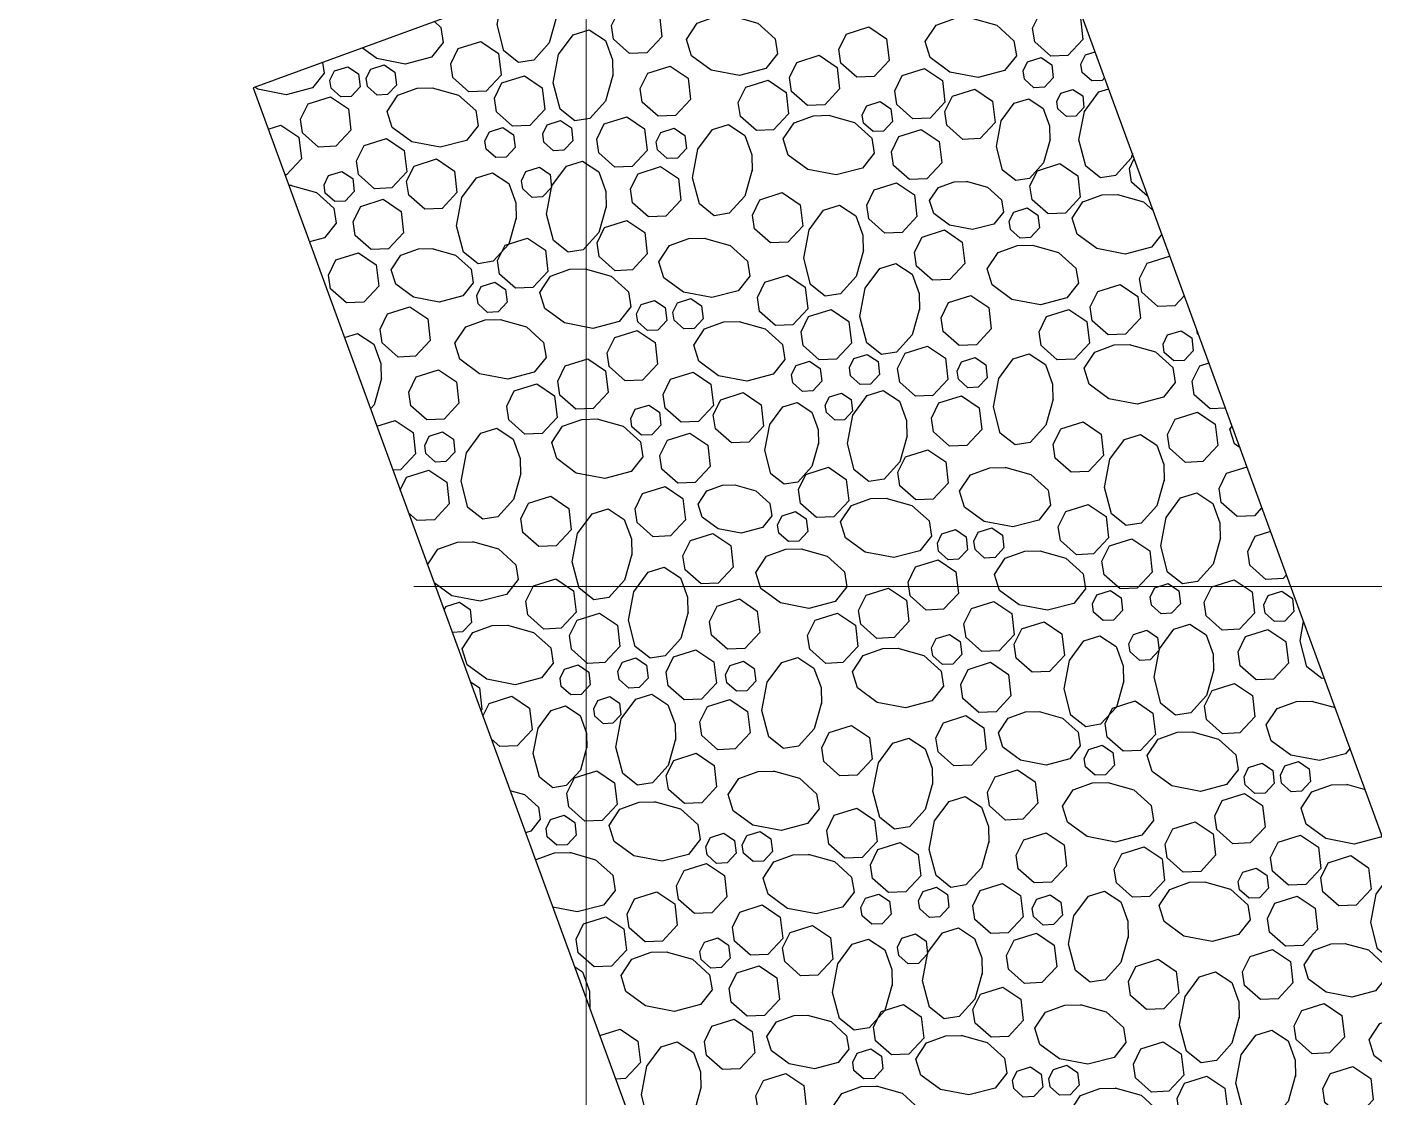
# Model space of a CAD drawing. Header units: inches. Extents: x 3312 to 5850, y 7905 to 11961.
# Drawn here: x 4573.73 to 4591.34, y 9609.58 to 9623.57 of the extents above; entities that cross this region are included whole.
import ezdxf

# ---------------------------------------------------------------- set-up
doc = ezdxf.new("R2010")
doc.units = ezdxf.units.IN
doc.header["$LTSCALE"] = 80
doc.header["$MEASUREMENT"] = 0
doc.linetypes.add('HIDDEN', pattern=[0.375, 0.25, -0.125])
doc.layers.add('grid', color=254, linetype='HIDDEN')
doc.layers.add('STORM', color=250, linetype='Continuous')

msp = doc.modelspace()

# ---------------------------------------------------------------- linework, layer by layer
at = {"color": 5, "const_width": 20}
msp.add_lwpolyline([(5043.658, 9923.905), (4695.186, 9742.393), (4571.478, 9634.739), (4461.737, 9580.912), (4246.245, 9602.841), (3964.909, 9632.745), (3933.298, 9656.527)], dxfattribs=at)
at = {"layer": 'grid', "color": 252, "linetype": 'HIDDEN', "lineweight": 0}
for p, q in [((4581.042, 8223.997), (4581.042, 11894.203)), ((3378.789, 9616.249), (5783.295, 9616.249))]:
    msp.add_line(p, q, dxfattribs=at)
at = {"layer": 'STORM', "color": 1, "flags": 128}
msp.add_lwpolyline([(4586.549, 9626.374), (4576.688, 9622.769), (4583.898, 9603.046), (4593.76, 9606.651)], close=True, dxfattribs=at)
for points in [[(4580.655, 9623.7), (4580.559, 9623.358), (4580.355, 9623.133), (4580.158, 9623.101), (4579.965, 9623.254), (4579.876, 9623.598), (4579.945, 9623.959)], [(4581.471, 9623.784), (4581.764, 9623.877), (4581.997, 9623.719), (4582.03, 9623.439), (4581.835, 9623.229), (4581.609, 9623.22), (4581.4, 9623.405), (4581.373, 9623.585), (4581.471, 9623.784)], [(4582.943, 9623.712), (4583.285, 9623.616), (4583.51, 9623.411), (4583.542, 9623.215), (4583.389, 9623.022), (4583.045, 9622.932), (4582.674, 9623.003), (4582.417, 9623.191), (4582.352, 9623.402), (4582.492, 9623.614), (4582.746, 9623.706), (4582.959, 9623.711)], [(4586.974, 9623.749), (4587.267, 9623.841), (4587.501, 9623.683), (4587.533, 9623.403), (4587.338, 9623.194), (4587.112, 9623.184), (4586.903, 9623.37), (4586.876, 9623.549), (4586.974, 9623.749)], [(4579.058, 9623.636), (4579.14, 9623.561), (4579.171, 9623.365), (4579.018, 9623.172), (4578.675, 9623.082), (4578.304, 9623.153), (4578.116, 9623.291)], [(4581.39, 9622.938), (4581.294, 9622.596), (4581.09, 9622.371), (4580.893, 9622.34), (4580.701, 9622.492), (4580.611, 9622.836), (4580.681, 9623.207), (4580.87, 9623.464), (4581.08, 9623.529), (4581.292, 9623.389), (4581.384, 9623.136), (4581.389, 9622.922)], [(4584.44, 9623.474), (4584.733, 9623.566), (4584.967, 9623.409), (4585, 9623.129), (4584.804, 9622.919), (4584.578, 9622.91), (4584.369, 9623.095), (4584.342, 9623.275), (4584.441, 9623.474)], [(4586.064, 9623.686), (4586.406, 9623.59), (4586.631, 9623.385), (4586.663, 9623.189), (4586.51, 9622.996), (4586.166, 9622.906), (4585.795, 9622.977), (4585.538, 9623.166), (4585.473, 9623.376), (4585.613, 9623.588), (4585.866, 9623.68), (4586.079, 9623.685)], [(4579.369, 9623.283), (4579.662, 9623.377), (4579.896, 9623.218), (4579.928, 9622.938), (4579.733, 9622.729), (4579.507, 9622.719), (4579.298, 9622.904), (4579.271, 9623.084), (4579.369, 9623.283)], [(4583.794, 9623.103), (4584.087, 9623.196), (4584.32, 9623.038), (4584.353, 9622.758), (4584.158, 9622.549), (4583.932, 9622.539), (4583.723, 9622.724), (4583.696, 9622.904), (4583.794, 9623.103)], [(4586.81, 9623.11), (4586.986, 9623.166), (4587.126, 9623.071), (4587.146, 9622.903), (4587.029, 9622.777), (4586.893, 9622.772), (4586.768, 9622.882), (4586.751, 9622.991), (4586.81, 9623.11)], [(4587.818, 9622.904), (4587.784, 9622.867), (4587.649, 9622.861), (4587.524, 9622.972), (4587.507, 9623.08), (4587.566, 9623.2)], [(4587.566, 9623.2), (4587.695, 9623.241)], [(4577.594, 9623.1), (4577.616, 9622.963), (4577.463, 9622.771), (4577.12, 9622.681), (4576.748, 9622.751), (4576.712, 9622.778)], [(4577.75, 9622.992), (4577.926, 9623.047), (4578.066, 9622.952), (4578.085, 9622.785), (4577.969, 9622.659), (4577.833, 9622.653), (4577.707, 9622.764), (4577.691, 9622.872), (4577.75, 9622.992)], [(4578.225, 9623.015), (4578.401, 9623.071), (4578.541, 9622.976), (4578.561, 9622.807), (4578.444, 9622.682), (4578.308, 9622.676), (4578.183, 9622.787), (4578.166, 9622.895), (4578.226, 9623.014)], [(4581.845, 9622.962), (4582.138, 9623.055), (4582.372, 9622.896), (4582.404, 9622.616), (4582.209, 9622.407), (4581.983, 9622.398), (4581.774, 9622.582), (4581.747, 9622.762), (4581.846, 9622.962)], [(4585.171, 9622.931), (4585.463, 9623.023), (4585.698, 9622.865), (4585.73, 9622.585), (4585.535, 9622.376), (4585.309, 9622.366), (4585.1, 9622.551), (4585.073, 9622.731), (4585.171, 9622.93)], [(4579.94, 9622.835), (4580.233, 9622.928), (4580.467, 9622.77), (4580.499, 9622.489), (4580.304, 9622.28), (4580.078, 9622.271), (4579.869, 9622.455), (4579.842, 9622.636), (4579.94, 9622.835)], [(4583.127, 9622.777), (4583.42, 9622.869), (4583.654, 9622.711), (4583.686, 9622.431), (4583.491, 9622.222), (4583.265, 9622.212), (4583.056, 9622.397), (4583.029, 9622.577), (4583.127, 9622.777)], [(4577.406, 9622.56), (4577.699, 9622.653), (4577.933, 9622.495), (4577.965, 9622.215), (4577.77, 9622.006), (4577.544, 9621.996), (4577.335, 9622.181), (4577.308, 9622.361), (4577.406, 9622.56)], [(4579.03, 9622.772), (4579.371, 9622.676), (4579.597, 9622.472), (4579.628, 9622.275), (4579.476, 9622.082), (4579.132, 9621.993), (4578.761, 9622.063), (4578.504, 9622.252), (4578.438, 9622.462), (4578.579, 9622.674), (4578.832, 9622.766), (4579.046, 9622.771)], [(4585.827, 9622.661), (4586.119, 9622.755), (4586.353, 9622.597), (4586.386, 9622.316), (4586.191, 9622.107), (4585.965, 9622.097), (4585.755, 9622.282), (4585.729, 9622.462), (4585.827, 9622.662)], [(4587.246, 9622.7), (4587.403, 9622.75), (4587.53, 9622.664), (4587.547, 9622.513), (4587.442, 9622.4), (4587.32, 9622.395), (4587.207, 9622.495), (4587.192, 9622.592), (4587.245, 9622.699)], [(4588.182, 9621.91), (4588.165, 9621.85), (4587.96, 9621.624), (4587.764, 9621.593), (4587.571, 9621.746), (4587.481, 9622.089), (4587.552, 9622.46), (4587.74, 9622.717), (4587.871, 9622.758)], [(4584.708, 9622.536), (4584.883, 9622.592), (4585.024, 9622.497), (4585.044, 9622.329), (4584.926, 9622.204), (4584.791, 9622.198), (4584.665, 9622.309), (4584.649, 9622.417), (4584.708, 9622.536)], [(4587.104, 9622.095), (4587.017, 9621.788), (4586.833, 9621.585), (4586.656, 9621.557), (4586.483, 9621.694), (4586.402, 9622.004), (4586.465, 9622.338), (4586.635, 9622.569), (4586.824, 9622.628), (4587.015, 9622.501), (4587.098, 9622.273), (4587.102, 9622.082)], [(4576.885, 9622.229), (4577.052, 9622.282), (4577.286, 9622.124), (4577.319, 9621.844), (4577.124, 9621.635), (4577.103, 9621.634)], [(4580.532, 9622.287), (4580.707, 9622.342), (4580.848, 9622.247), (4580.867, 9622.079), (4580.75, 9621.954), (4580.614, 9621.948), (4580.489, 9622.059), (4580.473, 9622.167), (4580.532, 9622.287)], [(4581.278, 9622.299), (4581.571, 9622.391), (4581.804, 9622.233), (4581.837, 9621.953), (4581.642, 9621.744), (4581.415, 9621.734), (4581.206, 9621.919), (4581.179, 9622.099), (4581.278, 9622.299)], [(4583.211, 9621.698), (4583.115, 9621.356), (4582.911, 9621.131), (4582.714, 9621.099), (4582.522, 9621.252), (4582.432, 9621.595), (4582.502, 9621.967), (4582.691, 9622.224), (4582.901, 9622.289), (4583.113, 9622.148), (4583.205, 9621.895), (4583.21, 9621.682)], [(4584.208, 9622.412), (4584.549, 9622.316), (4584.775, 9622.111), (4584.806, 9621.915), (4584.653, 9621.722), (4584.31, 9621.632), (4583.939, 9621.703), (4583.682, 9621.892), (4583.616, 9622.102), (4583.757, 9622.314), (4584.01, 9622.406), (4584.223, 9622.411)], [(4578.137, 9622.017), (4578.429, 9622.109), (4578.663, 9621.951), (4578.696, 9621.671), (4578.501, 9621.462), (4578.274, 9621.452), (4578.065, 9621.637), (4578.038, 9621.817), (4578.137, 9622.016)], [(4579.776, 9622.196), (4579.952, 9622.252), (4580.092, 9622.157), (4580.111, 9621.989), (4579.995, 9621.863), (4579.859, 9621.858), (4579.734, 9621.969), (4579.717, 9622.077), (4579.776, 9622.196)], [(4582.016, 9622.185), (4582.191, 9622.241), (4582.332, 9622.146), (4582.351, 9621.978), (4582.234, 9621.852), (4582.098, 9621.847), (4581.973, 9621.958), (4581.957, 9622.066), (4582.016, 9622.185)], [(4585.128, 9622.134), (4585.421, 9622.227), (4585.655, 9622.069), (4585.687, 9621.789), (4585.492, 9621.579), (4585.267, 9621.57), (4585.057, 9621.754), (4585.03, 9621.935), (4585.129, 9622.134)], [(4578.793, 9621.748), (4579.085, 9621.841), (4579.319, 9621.683), (4579.351, 9621.402), (4579.157, 9621.193), (4578.93, 9621.184), (4578.721, 9621.369), (4578.694, 9621.549), (4578.793, 9621.748)], [(4581.303, 9621.219), (4581.207, 9620.878), (4581.002, 9620.653), (4580.806, 9620.621), (4580.613, 9620.774), (4580.523, 9621.117), (4580.594, 9621.489), (4580.782, 9621.746), (4580.992, 9621.811), (4581.205, 9621.67), (4581.297, 9621.417), (4581.301, 9621.204)], [(4586.94, 9621.686), (4587.232, 9621.779), (4587.466, 9621.621), (4587.499, 9621.34), (4587.304, 9621.131), (4587.077, 9621.122), (4586.868, 9621.307), (4586.841, 9621.487), (4586.94, 9621.686)], [(4588.385, 9621.352), (4588.377, 9621.352), (4588.168, 9621.536), (4588.141, 9621.717), (4588.205, 9621.846)], [(4577.674, 9621.623), (4577.849, 9621.678), (4577.99, 9621.584), (4578.009, 9621.415), (4577.892, 9621.29), (4577.757, 9621.284), (4577.631, 9621.395), (4577.615, 9621.503), (4577.674, 9621.623)], [(4580.126, 9621.069), (4580.03, 9620.727), (4579.825, 9620.502), (4579.629, 9620.471), (4579.436, 9620.623), (4579.346, 9620.967), (4579.417, 9621.338), (4579.606, 9621.595), (4579.816, 9621.66), (4580.028, 9621.52), (4580.12, 9621.267), (4580.125, 9621.054)], [(4580.254, 9621.676), (4580.429, 9621.732), (4580.569, 9621.637), (4580.589, 9621.469), (4580.472, 9621.344), (4580.337, 9621.337), (4580.211, 9621.449), (4580.195, 9621.556), (4580.254, 9621.676)], [(4581.72, 9621.648), (4582.012, 9621.741), (4582.246, 9621.583), (4582.279, 9621.303), (4582.084, 9621.094), (4581.857, 9621.084), (4581.648, 9621.269), (4581.621, 9621.449), (4581.72, 9621.648)], [(4577.153, 9621.496), (4577.189, 9621.497)], [(4577.173, 9621.499), (4577.515, 9621.402), (4577.741, 9621.198), (4577.772, 9621.001), (4577.619, 9620.809), (4577.423, 9620.757)], [(4583.312, 9621.307), (4583.604, 9621.4), (4583.838, 9621.241), (4583.871, 9620.961), (4583.676, 9620.752), (4583.45, 9620.743), (4583.241, 9620.927), (4583.213, 9621.107), (4583.312, 9621.307)], [(4584.805, 9621.436), (4585.097, 9621.528), (4585.331, 9621.37), (4585.364, 9621.09), (4585.169, 9620.881), (4584.943, 9620.871), (4584.734, 9621.056), (4584.707, 9621.236), (4584.805, 9621.436)], [(4586.009, 9621.548), (4586.286, 9621.47), (4586.468, 9621.305), (4586.494, 9621.146), (4586.37, 9620.99), (4586.092, 9620.917), (4585.791, 9620.974), (4585.583, 9621.127), (4585.53, 9621.297), (4585.644, 9621.469), (4585.849, 9621.543), (4586.021, 9621.547)], [(4578.095, 9621.22), (4578.387, 9621.313), (4578.621, 9621.155), (4578.653, 9620.875), (4578.458, 9620.666), (4578.232, 9620.656), (4578.023, 9620.841), (4577.996, 9621.021), (4578.094, 9621.22)], [(4584.664, 9620.644), (4584.568, 9620.302), (4584.363, 9620.077), (4584.166, 9620.045), (4583.973, 9620.198), (4583.884, 9620.542), (4583.954, 9620.913), (4584.143, 9621.17), (4584.353, 9621.236), (4584.565, 9621.095), (4584.657, 9620.842), (4584.662, 9620.629)], [(4588.566, 9620.859), (4588.429, 9620.687), (4588.086, 9620.597), (4587.715, 9620.668), (4587.458, 9620.856), (4587.392, 9621.066), (4587.533, 9621.278), (4587.786, 9621.371), (4587.999, 9621.376)], [(4587.984, 9621.377), (4588.325, 9621.281), (4588.455, 9621.164)], [(4586.628, 9621.145), (4586.804, 9621.201), (4586.944, 9621.106), (4586.964, 9620.938), (4586.847, 9620.812), (4586.711, 9620.807), (4586.585, 9620.918), (4586.569, 9621.026), (4586.628, 9621.145)], [(4581.281, 9620.944), (4581.574, 9621.037), (4581.808, 9620.879), (4581.84, 9620.598), (4581.645, 9620.389), (4581.419, 9620.379), (4581.21, 9620.564), (4581.183, 9620.745), (4581.281, 9620.944)], [(4585.431, 9620.819), (4585.723, 9620.912), (4585.957, 9620.754), (4585.989, 9620.474), (4585.794, 9620.265), (4585.568, 9620.254), (4585.359, 9620.44), (4585.332, 9620.62), (4585.431, 9620.819)], [(4579.982, 9620.714), (4580.274, 9620.807), (4580.508, 9620.649), (4580.541, 9620.368), (4580.345, 9620.159), (4580.119, 9620.15), (4579.91, 9620.334), (4579.883, 9620.515), (4579.981, 9620.714)], [(4582.581, 9620.807), (4582.922, 9620.71), (4583.148, 9620.506), (4583.18, 9620.31), (4583.026, 9620.116), (4582.683, 9620.027), (4582.312, 9620.097), (4582.055, 9620.286), (4581.989, 9620.496), (4582.13, 9620.708), (4582.383, 9620.8), (4582.596, 9620.805)], [(4586.875, 9620.714), (4587.216, 9620.618), (4587.442, 9620.414), (4587.474, 9620.217), (4587.321, 9620.024), (4586.977, 9619.935), (4586.606, 9620.005), (4586.349, 9620.194), (4586.283, 9620.404), (4586.424, 9620.616), (4586.678, 9620.708), (4586.891, 9620.713)], [(4577.771, 9620.522), (4578.064, 9620.615), (4578.297, 9620.456), (4578.33, 9620.177), (4578.135, 9619.967), (4577.909, 9619.958), (4577.699, 9620.142), (4577.673, 9620.323), (4577.771, 9620.522)], [(4579.025, 9620.67), (4579.333, 9620.584), (4579.536, 9620.4), (4579.564, 9620.223), (4579.427, 9620.049), (4579.118, 9619.969), (4578.783, 9620.032), (4578.552, 9620.202), (4578.493, 9620.391), (4578.62, 9620.582), (4578.848, 9620.665), (4579.04, 9620.669)], [(4588.372, 9620.477), (4588.665, 9620.569), (4588.674, 9620.563)], [(4581.026, 9620.405), (4581.368, 9620.309), (4581.593, 9620.104), (4581.624, 9619.908), (4581.471, 9619.715), (4581.128, 9619.625), (4580.757, 9619.696), (4580.5, 9619.884), (4580.434, 9620.095), (4580.575, 9620.307), (4580.828, 9620.399), (4581.041, 9620.404)], [(4585.398, 9619.883), (4585.302, 9619.541), (4585.098, 9619.315), (4584.901, 9619.284), (4584.708, 9619.437), (4584.619, 9619.78), (4584.689, 9620.152), (4584.878, 9620.408), (4585.088, 9620.474), (4585.3, 9620.333), (4585.392, 9620.08), (4585.397, 9619.867)], [(4588.86, 9620.054), (4588.736, 9619.922), (4588.51, 9619.912), (4588.301, 9620.097), (4588.274, 9620.277), (4588.372, 9620.477)], [(4579.67, 9620.173), (4579.846, 9620.229), (4579.986, 9620.134), (4580.006, 9619.966), (4579.889, 9619.841), (4579.753, 9619.835), (4579.627, 9619.946), (4579.611, 9620.054), (4579.67, 9620.173)], [(4583.377, 9620.228), (4583.67, 9620.321), (4583.904, 9620.163), (4583.936, 9619.882), (4583.741, 9619.673), (4583.515, 9619.664), (4583.306, 9619.848), (4583.279, 9620.029), (4583.377, 9620.228)], [(4587.726, 9620.106), (4588.018, 9620.199), (4588.252, 9620.041), (4588.285, 9619.76), (4588.09, 9619.551), (4587.864, 9619.542), (4587.655, 9619.726), (4587.627, 9619.907), (4587.726, 9620.106)], [(4581.758, 9619.936), (4581.934, 9619.992), (4582.074, 9619.897), (4582.094, 9619.729), (4581.976, 9619.603), (4581.841, 9619.598), (4581.715, 9619.709), (4581.699, 9619.817), (4581.758, 9619.936)], [(4582.234, 9619.959), (4582.409, 9620.015), (4582.549, 9619.92), (4582.569, 9619.752), (4582.452, 9619.626), (4582.316, 9619.62), (4582.191, 9619.731), (4582.174, 9619.839), (4582.234, 9619.959)], [(4585.777, 9619.965), (4586.07, 9620.057), (4586.304, 9619.899), (4586.336, 9619.619), (4586.141, 9619.41), (4585.915, 9619.4), (4585.706, 9619.585), (4585.679, 9619.765), (4585.777, 9619.964)], [(4578.445, 9619.815), (4578.737, 9619.907), (4578.971, 9619.75), (4579.003, 9619.469), (4578.809, 9619.26), (4578.583, 9619.251), (4578.374, 9619.435), (4578.347, 9619.615), (4578.445, 9619.815)], [(4583.948, 9619.779), (4584.241, 9619.872), (4584.475, 9619.714), (4584.507, 9619.433), (4584.312, 9619.225), (4584.086, 9619.215), (4583.877, 9619.4), (4583.85, 9619.58), (4583.948, 9619.779)], [(4587.059, 9619.779), (4587.351, 9619.872), (4587.585, 9619.714), (4587.618, 9619.434), (4587.423, 9619.225), (4587.197, 9619.215), (4586.988, 9619.4), (4586.961, 9619.58), (4587.059, 9619.779)], [(4579.917, 9619.742), (4580.259, 9619.646), (4580.484, 9619.442), (4580.516, 9619.245), (4580.363, 9619.052), (4580.019, 9618.963), (4579.648, 9619.033), (4579.391, 9619.222), (4579.326, 9619.432), (4579.466, 9619.644), (4579.719, 9619.737), (4579.933, 9619.741)], [(4583.038, 9619.717), (4583.38, 9619.621), (4583.605, 9619.416), (4583.636, 9619.219), (4583.484, 9619.027), (4583.14, 9618.937), (4582.769, 9619.007), (4582.512, 9619.196), (4582.447, 9619.406), (4582.587, 9619.618), (4582.841, 9619.711), (4583.053, 9619.715)], [(4577.881, 9619.506), (4578.054, 9619.56), (4578.266, 9619.42), (4578.358, 9619.166), (4578.363, 9618.953)], [(4581.414, 9619.505), (4581.707, 9619.598), (4581.941, 9619.439), (4581.973, 9619.159), (4581.778, 9618.95), (4581.552, 9618.94), (4581.343, 9619.125), (4581.316, 9619.306), (4581.415, 9619.504)], [(4588.64, 9619.539), (4588.815, 9619.594), (4588.956, 9619.5), (4588.975, 9619.332), (4588.858, 9619.206), (4588.723, 9619.2), (4588.597, 9619.311), (4588.581, 9619.419), (4588.64, 9619.539)], [(4589.049, 9619.538), (4589.031, 9619.553), (4589.023, 9619.608)], [(4584.54, 9619.23), (4584.715, 9619.286), (4584.855, 9619.192), (4584.875, 9619.023), (4584.758, 9618.898), (4584.623, 9618.893), (4584.497, 9619.003), (4584.481, 9619.112), (4584.54, 9619.23)], [(4585.21, 9619.301), (4585.502, 9619.394), (4585.736, 9619.236), (4585.769, 9618.956), (4585.573, 9618.746), (4585.347, 9618.737), (4585.138, 9618.921), (4585.111, 9619.102), (4585.21, 9619.301)], [(4587.143, 9618.7), (4587.047, 9618.359), (4586.842, 9618.133), (4586.646, 9618.101), (4586.453, 9618.254), (4586.363, 9618.598), (4586.434, 9618.969), (4586.623, 9619.226), (4586.832, 9619.291), (4587.044, 9619.151), (4587.137, 9618.898), (4587.142, 9618.685)], [(4588.139, 9619.415), (4588.481, 9619.319), (4588.707, 9619.114), (4588.738, 9618.918), (4588.585, 9618.725), (4588.242, 9618.635), (4587.87, 9618.705), (4587.614, 9618.894), (4587.548, 9619.105), (4587.689, 9619.316), (4587.942, 9619.409), (4588.155, 9619.413)], [(4580.768, 9619.134), (4581.061, 9619.227), (4581.294, 9619.069), (4581.327, 9618.789), (4581.132, 9618.579), (4580.905, 9618.57), (4580.697, 9618.754), (4580.669, 9618.935), (4580.768, 9619.134)], [(4583.784, 9619.141), (4583.96, 9619.196), (4584.1, 9619.102), (4584.12, 9618.934), (4584.003, 9618.808), (4583.867, 9618.802), (4583.742, 9618.913), (4583.725, 9619.021), (4583.784, 9619.141)], [(4585.947, 9619.188), (4586.123, 9619.243), (4586.264, 9619.149), (4586.283, 9618.98), (4586.166, 9618.855), (4586.03, 9618.849), (4585.905, 9618.96), (4585.888, 9619.068), (4585.948, 9619.188)], [(4589.399, 9618.581), (4589.198, 9618.572), (4588.989, 9618.757), (4588.962, 9618.937), (4589.06, 9619.136)], [(4589.06, 9619.136), (4589.181, 9619.175)], [(4578.364, 9618.969), (4578.268, 9618.627), (4578.221, 9618.575)], [(4578.82, 9618.992), (4579.112, 9619.085), (4579.346, 9618.927), (4579.378, 9618.647), (4579.183, 9618.438), (4578.957, 9618.428), (4578.748, 9618.613), (4578.721, 9618.793), (4578.819, 9618.992)], [(4582.145, 9618.961), (4582.437, 9619.054), (4582.671, 9618.895), (4582.704, 9618.615), (4582.509, 9618.406), (4582.283, 9618.397), (4582.073, 9618.581), (4582.046, 9618.761), (4582.145, 9618.961)], [(4580.101, 9618.807), (4580.394, 9618.9), (4580.628, 9618.742), (4580.66, 9618.461), (4580.465, 9618.253), (4580.239, 9618.243), (4580.03, 9618.428), (4580.003, 9618.608), (4580.101, 9618.807)], [(4582.801, 9618.692), (4583.093, 9618.785), (4583.327, 9618.627), (4583.36, 9618.347), (4583.165, 9618.137), (4582.938, 9618.128), (4582.729, 9618.313), (4582.702, 9618.493), (4582.801, 9618.692)], [(4584.219, 9618.73), (4584.377, 9618.78), (4584.503, 9618.695), (4584.521, 9618.544), (4584.416, 9618.431), (4584.293, 9618.425), (4584.181, 9618.525), (4584.166, 9618.623), (4584.219, 9618.73)], [(4585.235, 9618.222), (4585.139, 9617.88), (4584.934, 9617.655), (4584.737, 9617.623), (4584.544, 9617.776), (4584.455, 9618.12), (4584.525, 9618.491), (4584.714, 9618.748), (4584.924, 9618.813), (4585.137, 9618.673), (4585.228, 9618.42), (4585.233, 9618.206)], [(4581.682, 9618.567), (4581.858, 9618.623), (4581.998, 9618.528), (4582.017, 9618.36), (4581.9, 9618.234), (4581.765, 9618.228), (4581.639, 9618.339), (4581.623, 9618.447), (4581.682, 9618.567)], [(4584.078, 9618.126), (4583.991, 9617.818), (4583.807, 9617.616), (4583.63, 9617.587), (4583.456, 9617.725), (4583.376, 9618.034), (4583.439, 9618.368), (4583.609, 9618.599), (4583.798, 9618.658), (4583.989, 9618.532), (4584.072, 9618.304), (4584.076, 9618.112)], [(4585.652, 9618.651), (4585.944, 9618.744), (4586.177, 9618.585), (4586.21, 9618.305), (4586.015, 9618.096), (4585.789, 9618.087), (4585.58, 9618.271), (4585.553, 9618.451), (4585.651, 9618.651)], [(4578.305, 9618.346), (4578.544, 9618.422), (4578.778, 9618.264), (4578.811, 9617.984), (4578.615, 9617.774), (4578.515, 9617.77)], [(4581.182, 9618.443), (4581.523, 9618.347), (4581.749, 9618.142), (4581.78, 9617.946), (4581.627, 9617.753), (4581.284, 9617.663), (4580.912, 9617.734), (4580.656, 9617.922), (4580.59, 9618.132), (4580.731, 9618.345), (4580.984, 9618.436), (4581.197, 9618.441)], [(4588.737, 9618.438), (4589.029, 9618.531), (4589.263, 9618.373), (4589.296, 9618.093), (4589.101, 9617.884), (4588.874, 9617.874), (4588.665, 9618.058), (4588.638, 9618.239), (4588.737, 9618.438)], [(4578.99, 9618.216), (4579.165, 9618.271), (4579.305, 9618.177), (4579.325, 9618.008), (4579.208, 9617.883), (4579.072, 9617.877), (4578.947, 9617.988), (4578.931, 9618.096), (4578.99, 9618.216)], [(4580.185, 9617.728), (4580.089, 9617.386), (4579.884, 9617.161), (4579.688, 9617.13), (4579.495, 9617.283), (4579.405, 9617.626), (4579.476, 9617.997), (4579.664, 9618.254), (4579.875, 9618.32), (4580.087, 9618.179), (4580.179, 9617.926), (4580.184, 9617.712)], [(4582.103, 9618.165), (4582.395, 9618.257), (4582.629, 9618.099), (4582.661, 9617.819), (4582.466, 9617.61), (4582.24, 9617.6), (4582.031, 9617.785), (4582.004, 9617.965), (4582.103, 9618.165)], [(4587.244, 9618.31), (4587.536, 9618.402), (4587.77, 9618.244), (4587.803, 9617.964), (4587.608, 9617.755), (4587.381, 9617.745), (4587.172, 9617.93), (4587.146, 9618.11), (4587.244, 9618.309)], [(4588.595, 9617.647), (4588.499, 9617.305), (4588.294, 9617.079), (4588.098, 9617.048), (4587.905, 9617.201), (4587.815, 9617.545), (4587.886, 9617.916), (4588.075, 9618.173), (4588.285, 9618.238), (4588.497, 9618.098), (4588.589, 9617.844), (4588.594, 9617.631)], [(4589.588, 9618.063), (4589.513, 9618.118), (4589.455, 9618.307), (4589.483, 9618.349)], [(4585.213, 9617.947), (4585.506, 9618.039), (4585.74, 9617.881), (4585.772, 9617.601), (4585.577, 9617.392), (4585.351, 9617.382), (4585.142, 9617.567), (4585.114, 9617.747), (4585.213, 9617.946)], [(4578.693, 9617.679), (4578.986, 9617.772), (4579.22, 9617.613), (4579.252, 9617.333), (4579.057, 9617.124), (4578.831, 9617.115), (4578.719, 9617.214)], [(4583.913, 9617.717), (4584.206, 9617.809), (4584.44, 9617.651), (4584.472, 9617.371), (4584.277, 9617.162), (4584.051, 9617.152), (4583.842, 9617.337), (4583.815, 9617.517), (4583.913, 9617.717)], [(4586.512, 9617.809), (4586.854, 9617.713), (4587.08, 9617.508), (4587.111, 9617.312), (4586.958, 9617.119), (4586.615, 9617.029), (4586.243, 9617.1), (4585.987, 9617.289), (4585.921, 9617.499), (4586.062, 9617.711), (4586.315, 9617.803), (4586.528, 9617.807)], [(4589.873, 9617.282), (4589.775, 9617.176), (4589.548, 9617.166), (4589.339, 9617.351), (4589.313, 9617.532), (4589.411, 9617.731)], [(4589.411, 9617.731), (4589.678, 9617.816)], [(4578.61, 9617.51), (4578.693, 9617.679)], [(4581.779, 9617.467), (4582.071, 9617.559), (4582.305, 9617.401), (4582.338, 9617.121), (4582.143, 9616.912), (4581.917, 9616.902), (4581.708, 9617.086), (4581.681, 9617.267), (4581.779, 9617.467)], [(4582.983, 9617.579), (4583.26, 9617.501), (4583.442, 9617.336), (4583.468, 9617.176), (4583.344, 9617.02), (4583.066, 9616.947), (4582.765, 9617.005), (4582.557, 9617.157), (4582.504, 9617.328), (4582.618, 9617.5), (4582.823, 9617.574), (4582.995, 9617.578)], [(4580.286, 9617.338), (4580.578, 9617.43), (4580.812, 9617.272), (4580.845, 9616.992), (4580.65, 9616.783), (4580.424, 9616.773), (4580.214, 9616.958), (4580.187, 9617.138), (4580.286, 9617.337)], [(4584.957, 9617.407), (4585.299, 9617.311), (4585.524, 9617.107), (4585.556, 9616.91), (4585.403, 9616.717), (4585.06, 9616.628), (4584.688, 9616.698), (4584.431, 9616.887), (4584.366, 9617.097), (4584.507, 9617.309), (4584.76, 9617.401), (4584.973, 9617.406)], [(4589.33, 9616.885), (4589.234, 9616.543), (4589.029, 9616.318), (4588.833, 9616.287), (4588.64, 9616.439), (4588.55, 9616.783), (4588.621, 9617.154), (4588.81, 9617.411), (4589.02, 9617.476), (4589.232, 9617.336), (4589.324, 9617.083), (4589.329, 9616.869)], [(4581.637, 9616.675), (4581.542, 9616.333), (4581.337, 9616.108), (4581.14, 9616.076), (4580.947, 9616.229), (4580.857, 9616.572), (4580.928, 9616.944), (4581.117, 9617.201), (4581.327, 9617.266), (4581.539, 9617.126), (4581.631, 9616.873), (4581.636, 9616.659)], [(4583.602, 9617.176), (4583.778, 9617.232), (4583.918, 9617.136), (4583.937, 9616.968), (4583.821, 9616.843), (4583.685, 9616.838), (4583.559, 9616.948), (4583.543, 9617.056), (4583.602, 9617.176)], [(4587.309, 9617.231), (4587.602, 9617.323), (4587.835, 9617.165), (4587.868, 9616.885), (4587.673, 9616.676), (4587.447, 9616.666), (4587.238, 9616.851), (4587.211, 9617.031), (4587.309, 9617.23)], [(4586.165, 9616.962), (4586.341, 9617.017), (4586.481, 9616.923), (4586.501, 9616.754), (4586.384, 9616.629), (4586.248, 9616.623), (4586.123, 9616.734), (4586.106, 9616.842), (4586.165, 9616.961)], [(4578.968, 9616.533), (4579.104, 9616.739), (4579.357, 9616.831), (4579.57, 9616.836)], [(4579.555, 9616.837), (4579.897, 9616.741), (4580.122, 9616.536), (4580.153, 9616.34), (4580, 9616.147), (4579.657, 9616.058), (4579.286, 9616.128), (4579.053, 9616.299)], [(4582.404, 9616.85), (4582.697, 9616.943), (4582.931, 9616.785), (4582.963, 9616.504), (4582.768, 9616.295), (4582.542, 9616.286), (4582.333, 9616.47), (4582.306, 9616.65), (4582.404, 9616.85)], [(4585.69, 9616.939), (4585.866, 9616.994), (4586.006, 9616.9), (4586.025, 9616.732), (4585.908, 9616.606), (4585.773, 9616.6), (4585.647, 9616.711), (4585.631, 9616.819), (4585.69, 9616.939)], [(4587.88, 9616.782), (4588.172, 9616.875), (4588.406, 9616.716), (4588.439, 9616.436), (4588.244, 9616.227), (4588.018, 9616.218), (4587.809, 9616.402), (4587.782, 9616.582), (4587.88, 9616.781)], [(4590.195, 9616.403), (4590.149, 9616.354), (4589.923, 9616.344), (4589.714, 9616.529), (4589.687, 9616.709), (4589.785, 9616.909)], [(4589.785, 9616.909), (4589.987, 9616.973)], [(4583.849, 9616.745), (4584.19, 9616.649), (4584.416, 9616.444), (4584.447, 9616.248), (4584.294, 9616.055), (4583.951, 9615.965), (4583.58, 9616.036), (4583.323, 9616.225), (4583.257, 9616.435), (4583.398, 9616.647), (4583.651, 9616.739), (4583.864, 9616.744)], [(4586.969, 9616.719), (4587.311, 9616.623), (4587.537, 9616.418), (4587.568, 9616.222), (4587.416, 9616.029), (4587.072, 9615.939), (4586.701, 9616.01), (4586.444, 9616.199), (4586.378, 9616.408), (4586.519, 9616.621), (4586.772, 9616.713), (4586.985, 9616.718)], [(4582.372, 9615.914), (4582.276, 9615.572), (4582.071, 9615.346), (4581.875, 9615.315), (4581.682, 9615.467), (4581.593, 9615.811), (4581.663, 9616.182), (4581.852, 9616.439), (4582.062, 9616.504), (4582.274, 9616.364), (4582.366, 9616.111), (4582.371, 9615.898)], [(4585.346, 9616.507), (4585.639, 9616.6), (4585.873, 9616.442), (4585.905, 9616.161), (4585.71, 9615.953), (4585.484, 9615.943), (4585.275, 9616.128), (4585.248, 9616.308), (4585.346, 9616.507)], [(4580.351, 9616.258), (4580.644, 9616.351), (4580.877, 9616.193), (4580.91, 9615.913), (4580.715, 9615.704), (4580.489, 9615.694), (4580.28, 9615.879), (4580.253, 9616.059), (4580.351, 9616.258)], [(4589.217, 9616.246), (4589.51, 9616.338), (4589.744, 9616.18), (4589.777, 9615.9), (4589.581, 9615.691), (4589.355, 9615.681), (4589.146, 9615.866), (4589.119, 9616.046), (4589.217, 9616.245)], [(4584.7, 9616.137), (4584.992, 9616.229), (4585.226, 9616.071), (4585.259, 9615.791), (4585.064, 9615.582), (4584.838, 9615.572), (4584.629, 9615.757), (4584.601, 9615.937), (4584.7, 9616.137)], [(4587.716, 9616.143), (4587.892, 9616.199), (4588.032, 9616.104), (4588.051, 9615.936), (4587.934, 9615.811), (4587.799, 9615.805), (4587.673, 9615.916), (4587.657, 9616.024), (4587.716, 9616.143)], [(4588.471, 9616.234), (4588.647, 9616.289), (4588.787, 9616.194), (4588.807, 9616.026), (4588.69, 9615.901), (4588.554, 9615.895), (4588.429, 9616.005), (4588.413, 9616.114), (4588.471, 9616.234)], [(4589.955, 9616.132), (4590.131, 9616.188), (4590.272, 9616.093), (4590.291, 9615.925), (4590.174, 9615.799), (4590.038, 9615.793), (4589.913, 9615.904), (4589.897, 9616.012), (4589.956, 9616.132)], [(4579.184, 9615.942), (4579.208, 9615.99)], [(4579.207, 9615.99), (4579.383, 9616.046), (4579.523, 9615.951), (4579.543, 9615.782), (4579.425, 9615.657), (4579.29, 9615.651)], [(4582.751, 9615.995), (4583.044, 9616.088), (4583.277, 9615.93), (4583.31, 9615.649), (4583.115, 9615.441), (4582.889, 9615.431), (4582.68, 9615.615), (4582.653, 9615.795), (4582.751, 9615.995)], [(4586.076, 9615.963), (4586.369, 9616.056), (4586.603, 9615.898), (4586.635, 9615.618), (4586.44, 9615.409), (4586.214, 9615.399), (4586.005, 9615.584), (4585.978, 9615.764), (4586.076, 9615.963)], [(4580.922, 9615.81), (4581.214, 9615.903), (4581.449, 9615.744), (4581.481, 9615.464), (4581.286, 9615.255), (4581.06, 9615.246), (4580.851, 9615.431), (4580.824, 9615.611), (4580.922, 9615.81)], [(4584.033, 9615.81), (4584.325, 9615.903), (4584.559, 9615.744), (4584.592, 9615.464), (4584.397, 9615.255), (4584.171, 9615.246), (4583.962, 9615.43), (4583.934, 9615.611), (4584.033, 9615.81)], [(4586.732, 9615.695), (4587.025, 9615.788), (4587.259, 9615.63), (4587.291, 9615.349), (4587.096, 9615.14), (4586.87, 9615.131), (4586.661, 9615.315), (4586.634, 9615.496), (4586.733, 9615.695)], [(4590.689, 9615.052), (4590.654, 9615.046), (4590.461, 9615.199), (4590.371, 9615.542), (4590.418, 9615.791)], [(4580.011, 9615.747), (4580.353, 9615.651), (4580.579, 9615.447), (4580.61, 9615.25), (4580.458, 9615.057), (4580.114, 9614.967), (4579.742, 9615.038), (4579.486, 9615.227), (4579.42, 9615.437), (4579.561, 9615.649), (4579.814, 9615.741), (4580.027, 9615.746)], [(4585.614, 9615.57), (4585.789, 9615.625), (4585.93, 9615.53), (4585.949, 9615.362), (4585.832, 9615.237), (4585.697, 9615.231), (4585.571, 9615.342), (4585.555, 9615.45), (4585.614, 9615.569)], [(4588.066, 9615.016), (4587.97, 9614.674), (4587.765, 9614.449), (4587.569, 9614.417), (4587.376, 9614.57), (4587.286, 9614.914), (4587.357, 9615.285), (4587.546, 9615.542), (4587.756, 9615.607), (4587.968, 9615.467), (4588.06, 9615.214), (4588.065, 9615.001)], [(4588.193, 9615.623), (4588.369, 9615.679), (4588.509, 9615.584), (4588.529, 9615.416), (4588.412, 9615.29), (4588.276, 9615.284), (4588.151, 9615.395), (4588.134, 9615.503), (4588.193, 9615.623)], [(4589.243, 9615.166), (4589.147, 9614.825), (4588.942, 9614.599), (4588.745, 9614.568), (4588.553, 9614.721), (4588.463, 9615.064), (4588.534, 9615.435), (4588.722, 9615.692), (4588.932, 9615.758), (4589.144, 9615.617), (4589.236, 9615.364), (4589.241, 9615.15)], [(4589.66, 9615.595), (4589.952, 9615.688), (4590.186, 9615.53), (4590.219, 9615.25), (4590.024, 9615.04), (4589.797, 9615.031), (4589.588, 9615.215), (4589.561, 9615.396), (4589.659, 9615.595)], [(4582.183, 9615.332), (4582.476, 9615.424), (4582.71, 9615.266), (4582.742, 9614.986), (4582.547, 9614.777), (4582.321, 9614.767), (4582.112, 9614.952), (4582.085, 9615.132), (4582.183, 9615.332)], [(4585.113, 9615.445), (4585.455, 9615.349), (4585.68, 9615.145), (4585.712, 9614.948), (4585.559, 9614.755), (4585.216, 9614.666), (4584.844, 9614.736), (4584.587, 9614.925), (4584.522, 9615.135), (4584.662, 9615.347), (4584.916, 9615.439), (4585.129, 9615.444)], [(4581.514, 9615.262), (4581.689, 9615.317), (4581.829, 9615.222), (4581.849, 9615.054), (4581.732, 9614.929), (4581.597, 9614.923), (4581.471, 9615.034), (4581.454, 9615.142), (4581.514, 9615.262)], [(4582.921, 9615.218), (4583.097, 9615.274), (4583.237, 9615.179), (4583.257, 9615.011), (4583.14, 9614.886), (4583.004, 9614.88), (4582.879, 9614.991), (4582.862, 9615.099), (4582.922, 9615.219)], [(4584.117, 9614.731), (4584.021, 9614.389), (4583.816, 9614.164), (4583.62, 9614.132), (4583.427, 9614.285), (4583.337, 9614.628), (4583.408, 9615), (4583.596, 9615.257), (4583.806, 9615.322), (4584.018, 9615.182), (4584.111, 9614.928), (4584.115, 9614.715)], [(4586.034, 9615.167), (4586.327, 9615.26), (4586.561, 9615.102), (4586.593, 9614.822), (4586.398, 9614.613), (4586.172, 9614.603), (4585.963, 9614.788), (4585.936, 9614.968), (4586.035, 9615.167)], [(4580.758, 9615.171), (4580.934, 9615.227), (4581.074, 9615.132), (4581.094, 9614.964), (4580.976, 9614.839), (4580.841, 9614.833), (4580.715, 9614.944), (4580.699, 9615.052), (4580.758, 9615.171)], [(4579.526, 9615.007), (4579.645, 9614.926), (4579.677, 9614.646), (4579.663, 9614.63)], [(4589.221, 9614.891), (4589.514, 9614.984), (4589.748, 9614.825), (4589.78, 9614.545), (4589.585, 9614.336), (4589.359, 9614.326), (4589.15, 9614.511), (4589.123, 9614.691), (4589.221, 9614.891)], [(4579.691, 9614.554), (4579.775, 9614.723)], [(4579.774, 9614.723), (4580.067, 9614.816), (4580.301, 9614.658), (4580.333, 9614.377), (4580.138, 9614.168), (4579.912, 9614.159), (4579.799, 9614.259)], [(4581.193, 9614.761), (4581.351, 9614.811), (4581.477, 9614.726), (4581.495, 9614.574), (4581.389, 9614.462), (4581.267, 9614.456), (4581.155, 9614.556), (4581.14, 9614.653), (4581.193, 9614.761)], [(4582.209, 9614.253), (4582.112, 9613.911), (4581.908, 9613.685), (4581.711, 9613.654), (4581.518, 9613.807), (4581.429, 9614.151), (4581.499, 9614.521), (4581.688, 9614.778), (4581.898, 9614.844), (4582.11, 9614.703), (4582.202, 9614.45), (4582.207, 9614.237)], [(4582.625, 9614.681), (4582.917, 9614.774), (4583.151, 9614.616), (4583.184, 9614.336), (4582.989, 9614.127), (4582.763, 9614.117), (4582.554, 9614.302), (4582.527, 9614.482), (4582.625, 9614.681)], [(4587.921, 9614.661), (4588.214, 9614.754), (4588.448, 9614.596), (4588.48, 9614.315), (4588.285, 9614.106), (4588.059, 9614.097), (4587.85, 9614.281), (4587.823, 9614.461), (4587.921, 9614.661)], [(4591.024, 9614.136), (4590.966, 9614.063), (4590.623, 9613.974), (4590.251, 9614.044), (4589.995, 9614.233), (4589.929, 9614.443), (4590.07, 9614.655), (4590.323, 9614.748), (4590.536, 9614.752)], [(4590.521, 9614.753), (4590.83, 9614.667)], [(4581.051, 9614.157), (4580.965, 9613.849), (4580.781, 9613.647), (4580.604, 9613.618), (4580.43, 9613.756), (4580.349, 9614.065), (4580.413, 9614.399), (4580.583, 9614.63), (4580.772, 9614.689), (4580.963, 9614.563), (4581.046, 9614.335), (4581.05, 9614.143)], [(4585.711, 9614.469), (4586.003, 9614.562), (4586.237, 9614.403), (4586.27, 9614.123), (4586.075, 9613.914), (4585.848, 9613.904), (4585.639, 9614.089), (4585.612, 9614.27), (4585.711, 9614.469)], [(4586.961, 9614.617), (4587.268, 9614.53), (4587.471, 9614.346), (4587.499, 9614.169), (4587.362, 9613.996), (4587.052, 9613.915), (4586.718, 9613.978), (4586.487, 9614.148), (4586.428, 9614.337), (4586.555, 9614.528), (4586.783, 9614.611), (4586.975, 9614.615)], [(4584.218, 9614.34), (4584.51, 9614.433), (4584.744, 9614.275), (4584.777, 9613.994), (4584.582, 9613.785), (4584.355, 9613.776), (4584.146, 9613.961), (4584.119, 9614.14), (4584.218, 9614.34)], [(4585.569, 9613.677), (4585.473, 9613.336), (4585.268, 9613.11), (4585.072, 9613.079), (4584.879, 9613.232), (4584.789, 9613.575), (4584.86, 9613.947), (4585.048, 9614.203), (4585.259, 9614.269), (4585.471, 9614.128), (4585.563, 9613.875), (4585.568, 9613.662)], [(4588.965, 9614.352), (4589.307, 9614.256), (4589.533, 9614.051), (4589.564, 9613.855), (4589.411, 9613.662), (4589.068, 9613.572), (4588.696, 9613.643), (4588.439, 9613.831), (4588.374, 9614.041), (4588.515, 9614.254), (4588.768, 9614.345), (4588.981, 9614.35)], [(4582.187, 9613.977), (4582.48, 9614.07), (4582.713, 9613.911), (4582.746, 9613.631), (4582.551, 9613.423), (4582.325, 9613.413), (4582.116, 9613.597), (4582.088, 9613.778), (4582.187, 9613.977)], [(4587.61, 9614.12), (4587.786, 9614.176), (4587.926, 9614.081), (4587.945, 9613.913), (4587.829, 9613.788), (4587.693, 9613.782), (4587.567, 9613.893), (4587.551, 9614.001), (4587.61, 9614.12)], [(4580.887, 9613.747), (4581.18, 9613.84), (4581.413, 9613.682), (4581.446, 9613.402), (4581.251, 9613.192), (4581.025, 9613.183), (4580.816, 9613.368), (4580.789, 9613.548), (4580.887, 9613.747)], [(4583.486, 9613.84), (4583.828, 9613.744), (4584.053, 9613.539), (4584.085, 9613.343), (4583.932, 9613.15), (4583.589, 9613.06), (4583.217, 9613.131), (4582.961, 9613.319), (4582.895, 9613.529), (4583.035, 9613.741), (4583.289, 9613.833), (4583.502, 9613.838)], [(4586.385, 9613.762), (4586.677, 9613.854), (4586.911, 9613.696), (4586.943, 9613.416), (4586.748, 9613.207), (4586.522, 9613.197), (4586.313, 9613.382), (4586.286, 9613.562), (4586.385, 9613.761)], [(4589.698, 9613.883), (4589.874, 9613.939), (4590.014, 9613.844), (4590.033, 9613.676), (4589.916, 9613.55), (4589.781, 9613.545), (4589.655, 9613.656), (4589.639, 9613.764), (4589.698, 9613.883)], [(4590.173, 9613.906), (4590.349, 9613.962), (4590.489, 9613.867), (4590.509, 9613.699), (4590.392, 9613.573), (4590.256, 9613.567), (4590.13, 9613.678), (4590.114, 9613.786), (4590.173, 9613.906)], [(4587.857, 9613.689), (4588.199, 9613.593), (4588.424, 9613.389), (4588.455, 9613.192), (4588.303, 9612.999), (4587.959, 9612.909), (4587.588, 9612.98), (4587.331, 9613.169), (4587.266, 9613.379), (4587.406, 9613.591), (4587.659, 9613.683), (4587.872, 9613.688)], [(4591.441, 9612.995), (4591.423, 9612.973), (4591.08, 9612.883), (4590.709, 9612.954), (4590.451, 9613.143), (4590.386, 9613.353), (4590.527, 9613.565), (4590.78, 9613.657), (4590.993, 9613.662)], [(4590.978, 9613.664), (4591.221, 9613.595)], [(4580.045, 9613.585), (4580.234, 9613.532), (4580.416, 9613.366), (4580.441, 9613.207), (4580.318, 9613.051), (4580.247, 9613.032)], [(4586.304, 9612.916), (4586.208, 9612.574), (4586.003, 9612.349), (4585.807, 9612.317), (4585.614, 9612.47), (4585.524, 9612.813), (4585.595, 9613.185), (4585.783, 9613.441), (4585.994, 9613.507), (4586.206, 9613.367), (4586.298, 9613.113), (4586.303, 9612.9)], [(4589.354, 9613.452), (4589.647, 9613.544), (4589.881, 9613.386), (4589.913, 9613.106), (4589.718, 9612.897), (4589.492, 9612.887), (4589.283, 9613.072), (4589.256, 9613.252), (4589.354, 9613.451)], [(4581.931, 9613.438), (4582.273, 9613.342), (4582.498, 9613.137), (4582.53, 9612.941), (4582.377, 9612.748), (4582.033, 9612.658), (4581.662, 9612.729), (4581.405, 9612.917), (4581.34, 9613.127), (4581.48, 9613.339), (4581.734, 9613.432), (4581.947, 9613.437)], [(4584.283, 9613.261), (4584.576, 9613.354), (4584.81, 9613.196), (4584.842, 9612.916), (4584.647, 9612.707), (4584.421, 9612.697), (4584.212, 9612.881), (4584.185, 9613.062), (4584.283, 9613.261)], [(4580.576, 9613.206), (4580.752, 9613.262), (4580.892, 9613.167), (4580.911, 9612.999), (4580.794, 9612.874), (4580.659, 9612.868), (4580.533, 9612.979), (4580.517, 9613.087), (4580.576, 9613.206)], [(4588.707, 9613.081), (4589, 9613.173), (4589.234, 9613.016), (4589.267, 9612.736), (4589.072, 9612.526), (4588.845, 9612.516), (4588.636, 9612.702), (4588.609, 9612.882), (4588.708, 9613.081)], [(4582.664, 9612.97), (4582.839, 9613.025), (4582.98, 9612.93), (4582.999, 9612.762), (4582.882, 9612.637), (4582.746, 9612.631), (4582.621, 9612.742), (4582.605, 9612.85), (4582.664, 9612.969)], [(4583.139, 9612.993), (4583.314, 9613.048), (4583.455, 9612.953), (4583.474, 9612.785), (4583.357, 9612.659), (4583.222, 9612.654), (4583.096, 9612.764), (4583.08, 9612.873), (4583.139, 9612.992)], [(4586.759, 9612.939), (4587.052, 9613.032), (4587.286, 9612.874), (4587.318, 9612.594), (4587.123, 9612.385), (4586.897, 9612.375), (4586.688, 9612.56), (4586.661, 9612.74), (4586.759, 9612.939)], [(4590.084, 9612.908), (4590.377, 9613.001), (4590.611, 9612.843), (4590.644, 9612.562), (4590.448, 9612.353), (4590.222, 9612.344), (4590.013, 9612.528), (4589.986, 9612.709), (4590.085, 9612.907)], [(4580.376, 9612.679), (4580.625, 9612.77), (4580.838, 9612.774)], [(4580.822, 9612.775), (4581.164, 9612.679), (4581.39, 9612.475), (4581.421, 9612.278), (4581.269, 9612.085), (4580.925, 9611.996), (4580.604, 9612.057)], [(4584.854, 9612.812), (4585.146, 9612.905), (4585.38, 9612.747), (4585.413, 9612.467), (4585.218, 9612.258), (4584.991, 9612.248), (4584.783, 9612.433), (4584.755, 9612.613), (4584.854, 9612.812)], [(4588.041, 9612.754), (4588.333, 9612.847), (4588.568, 9612.689), (4588.6, 9612.408), (4588.405, 9612.199), (4588.179, 9612.19), (4587.97, 9612.375), (4587.943, 9612.555), (4588.041, 9612.754)], [(4582.32, 9612.538), (4582.612, 9612.631), (4582.847, 9612.472), (4582.879, 9612.192), (4582.684, 9611.983), (4582.458, 9611.974), (4582.249, 9612.158), (4582.222, 9612.338), (4582.32, 9612.538)], [(4583.943, 9612.75), (4584.285, 9612.654), (4584.51, 9612.449), (4584.542, 9612.253), (4584.389, 9612.06), (4584.045, 9611.97), (4583.674, 9612.04), (4583.418, 9612.229), (4583.352, 9612.439), (4583.492, 9612.652), (4583.746, 9612.744), (4583.959, 9612.748)], [(4590.74, 9612.639), (4591.033, 9612.732), (4591.267, 9612.574), (4591.3, 9612.294), (4591.104, 9612.085), (4590.878, 9612.075), (4590.669, 9612.26), (4590.642, 9612.44), (4590.74, 9612.639)], [(4589.622, 9612.514), (4589.797, 9612.57), (4589.938, 9612.475), (4589.957, 9612.306), (4589.84, 9612.181), (4589.705, 9612.175), (4589.579, 9612.286), (4589.563, 9612.394), (4589.622, 9612.514)], [(4591.954, 9611.592), (4591.773, 9611.393), (4591.577, 9611.362), (4591.384, 9611.515), (4591.295, 9611.858), (4591.365, 9612.23), (4591.554, 9612.486), (4591.619, 9612.507)], [(4581.673, 9612.167), (4581.966, 9612.26), (4582.2, 9612.102), (4582.232, 9611.822), (4582.038, 9611.613), (4581.811, 9611.603), (4581.602, 9611.788), (4581.575, 9611.968), (4581.674, 9612.167)], [(4585.445, 9612.264), (4585.621, 9612.32), (4585.761, 9612.225), (4585.781, 9612.057), (4585.664, 9611.931), (4585.528, 9611.925), (4585.403, 9612.036), (4585.386, 9612.145), (4585.446, 9612.264)], [(4586.191, 9612.276), (4586.484, 9612.369), (4586.718, 9612.211), (4586.75, 9611.93), (4586.555, 9611.721), (4586.329, 9611.712), (4586.12, 9611.896), (4586.093, 9612.077), (4586.192, 9612.276)], [(4588.125, 9611.675), (4588.029, 9611.333), (4587.824, 9611.108), (4587.628, 9611.077), (4587.435, 9611.23), (4587.345, 9611.573), (4587.416, 9611.944), (4587.604, 9612.201), (4587.814, 9612.266), (4588.027, 9612.126), (4588.119, 9611.873), (4588.123, 9611.659)], [(4589.121, 9612.39), (4589.463, 9612.293), (4589.689, 9612.089), (4589.72, 9611.893), (4589.567, 9611.7), (4589.224, 9611.61), (4588.852, 9611.68), (4588.596, 9611.869), (4588.53, 9612.08), (4588.671, 9612.291), (4588.924, 9612.384), (4589.137, 9612.388)], [(4583.05, 9611.994), (4583.343, 9612.087), (4583.577, 9611.929), (4583.61, 9611.648), (4583.414, 9611.439), (4583.188, 9611.43), (4582.979, 9611.614), (4582.952, 9611.795), (4583.05, 9611.994)], [(4584.69, 9612.174), (4584.865, 9612.23), (4585.006, 9612.135), (4585.025, 9611.967), (4584.908, 9611.841), (4584.773, 9611.835), (4584.647, 9611.946), (4584.631, 9612.054), (4584.69, 9612.174)], [(4586.93, 9612.163), (4587.105, 9612.218), (4587.245, 9612.123), (4587.265, 9611.955), (4587.148, 9611.83), (4587.012, 9611.824), (4586.887, 9611.935), (4586.87, 9612.043), (4586.93, 9612.163)], [(4590.042, 9612.112), (4590.335, 9612.204), (4590.569, 9612.046), (4590.601, 9611.766), (4590.406, 9611.557), (4590.18, 9611.547), (4589.971, 9611.732), (4589.944, 9611.912), (4590.042, 9612.112)], [(4581.007, 9611.841), (4581.299, 9611.933), (4581.533, 9611.775), (4581.566, 9611.495), (4581.371, 9611.286), (4581.144, 9611.276), (4580.935, 9611.461), (4580.908, 9611.641), (4581.007, 9611.841)], [(4583.706, 9611.726), (4583.998, 9611.818), (4584.232, 9611.66), (4584.265, 9611.38), (4584.07, 9611.171), (4583.844, 9611.161), (4583.635, 9611.346), (4583.608, 9611.526), (4583.706, 9611.725)], [(4586.216, 9611.197), (4586.12, 9610.855), (4585.915, 9610.63), (4585.719, 9610.598), (4585.526, 9610.751), (4585.437, 9611.095), (4585.507, 9611.466), (4585.696, 9611.723), (4585.906, 9611.788), (4586.118, 9611.648), (4586.21, 9611.394), (4586.215, 9611.181)], [(4586.633, 9611.626), (4586.926, 9611.718), (4587.159, 9611.56), (4587.192, 9611.28), (4586.997, 9611.071), (4586.771, 9611.061), (4586.562, 9611.246), (4586.535, 9611.426), (4586.633, 9611.626)], [(4582.587, 9611.6), (4582.763, 9611.656), (4582.903, 9611.561), (4582.923, 9611.393), (4582.806, 9611.267), (4582.67, 9611.261), (4582.545, 9611.372), (4582.528, 9611.48), (4582.588, 9611.6)], [(4585.04, 9611.047), (4584.944, 9610.705), (4584.739, 9610.48), (4584.543, 9610.448), (4584.35, 9610.601), (4584.26, 9610.944), (4584.331, 9611.316), (4584.519, 9611.573), (4584.73, 9611.638), (4584.942, 9611.498), (4585.034, 9611.245), (4585.039, 9611.031)], [(4585.167, 9611.654), (4585.343, 9611.71), (4585.483, 9611.615), (4585.503, 9611.446), (4585.386, 9611.321), (4585.25, 9611.315), (4585.125, 9611.426), (4585.109, 9611.534), (4585.167, 9611.654)], [(4590.956, 9611.585), (4591.264, 9611.499), (4591.467, 9611.314), (4591.495, 9611.138), (4591.358, 9610.964), (4591.049, 9610.883), (4590.714, 9610.947), (4590.483, 9611.117), (4590.425, 9611.306), (4590.551, 9611.497), (4590.779, 9611.58), (4590.971, 9611.584)], [(4582.087, 9611.476), (4582.429, 9611.38), (4582.654, 9611.175), (4582.686, 9610.979), (4582.533, 9610.786), (4582.19, 9610.696), (4581.818, 9610.767), (4581.561, 9610.956), (4581.496, 9611.166), (4581.636, 9611.377), (4581.89, 9611.47), (4582.103, 9611.474)], [(4588.226, 9611.284), (4588.518, 9611.377), (4588.752, 9611.219), (4588.785, 9610.939), (4588.59, 9610.73), (4588.363, 9610.72), (4588.154, 9610.905), (4588.127, 9611.085), (4588.226, 9611.284)], [(4589.719, 9611.413), (4590.011, 9611.506), (4590.245, 9611.348), (4590.278, 9611.068), (4590.083, 9610.858), (4589.856, 9610.849), (4589.647, 9611.033), (4589.62, 9611.214), (4589.719, 9611.413)], [(4580.888, 9611.282), (4580.992, 9611.212), (4581.085, 9610.959), (4581.089, 9610.746)], [(4583.008, 9611.198), (4583.301, 9611.291), (4583.534, 9611.132), (4583.567, 9610.852), (4583.372, 9610.643), (4583.146, 9610.633), (4582.937, 9610.818), (4582.91, 9610.998), (4583.008, 9611.197)], [(4589.577, 9610.622), (4589.481, 9610.28), (4589.277, 9610.054), (4589.08, 9610.023), (4588.887, 9610.176), (4588.797, 9610.52), (4588.868, 9610.891), (4589.056, 9611.148), (4589.267, 9611.213), (4589.479, 9611.072), (4589.571, 9610.82), (4589.576, 9610.606)], [(4586.195, 9610.921), (4586.488, 9611.014), (4586.721, 9610.856), (4586.754, 9610.576), (4586.559, 9610.367), (4586.333, 9610.357), (4586.124, 9610.542), (4586.096, 9610.722), (4586.195, 9610.921)], [(4581.09, 9610.762), (4581.085, 9610.741)], [(4584.895, 9610.692), (4585.188, 9610.784), (4585.421, 9610.626), (4585.454, 9610.346), (4585.259, 9610.137), (4585.033, 9610.127), (4584.824, 9610.312), (4584.797, 9610.492), (4584.896, 9610.691)], [(4587.495, 9610.784), (4587.836, 9610.688), (4588.062, 9610.483), (4588.093, 9610.287), (4587.94, 9610.094), (4587.596, 9610.004), (4587.226, 9610.075), (4586.969, 9610.263), (4586.903, 9610.474), (4587.044, 9610.686), (4587.297, 9610.778), (4587.51, 9610.783)], [(4590.393, 9610.706), (4590.685, 9610.798), (4590.919, 9610.64), (4590.951, 9610.36), (4590.756, 9610.152), (4590.53, 9610.141), (4590.321, 9610.326), (4590.294, 9610.506), (4590.393, 9610.706)], [(4582.685, 9610.5), (4582.977, 9610.592), (4583.211, 9610.434), (4583.243, 9610.154), (4583.048, 9609.945), (4582.822, 9609.935), (4582.613, 9610.12), (4582.586, 9610.3), (4582.685, 9610.5)], [(4583.934, 9610.647), (4584.242, 9610.561), (4584.445, 9610.377), (4584.473, 9610.2), (4584.336, 9610.026), (4584.026, 9609.946), (4583.692, 9610.009), (4583.461, 9610.179), (4583.402, 9610.368), (4583.528, 9610.559), (4583.757, 9610.642), (4583.948, 9610.646)], [(4592.446, 9610.245), (4592.464, 9610.136), (4592.311, 9609.944), (4591.967, 9609.854), (4591.596, 9609.924), (4591.339, 9610.113), (4591.274, 9610.323), (4591.414, 9610.535), (4591.667, 9610.628), (4591.88, 9610.632)], [(4581.218, 9610.379), (4581.484, 9610.463), (4581.718, 9610.305), (4581.75, 9610.025), (4581.555, 9609.816), (4581.425, 9609.811)], [(4585.939, 9610.383), (4586.281, 9610.287), (4586.506, 9610.082), (4586.538, 9609.886), (4586.385, 9609.693), (4586.041, 9609.603), (4585.67, 9609.673), (4585.414, 9609.862), (4585.348, 9610.072), (4585.488, 9610.284), (4585.742, 9610.376), (4585.955, 9610.381)], [(4590.312, 9609.86), (4590.216, 9609.519), (4590.011, 9609.293), (4589.815, 9609.261), (4589.622, 9609.414), (4589.532, 9609.758), (4589.603, 9610.129), (4589.792, 9610.386), (4590.002, 9610.451), (4590.214, 9610.311), (4590.306, 9610.057), (4590.311, 9609.844)], [(4582.543, 9609.708), (4582.447, 9609.366), (4582.242, 9609.141), (4582.046, 9609.109), (4581.853, 9609.262), (4581.763, 9609.606), (4581.834, 9609.977), (4582.022, 9610.234), (4582.232, 9610.299), (4582.444, 9610.159), (4582.537, 9609.906), (4582.541, 9609.692)], [(4584.584, 9610.151), (4584.759, 9610.207), (4584.9, 9610.112), (4584.919, 9609.944), (4584.803, 9609.818), (4584.667, 9609.812), (4584.541, 9609.923), (4584.525, 9610.031), (4584.584, 9610.151)], [(4588.291, 9610.205), (4588.583, 9610.298), (4588.817, 9610.14), (4588.85, 9609.86), (4588.655, 9609.651), (4588.429, 9609.641), (4588.22, 9609.826), (4588.193, 9610.006), (4588.291, 9610.205)], [(4586.672, 9609.914), (4586.847, 9609.97), (4586.988, 9609.875), (4587.007, 9609.706), (4586.89, 9609.581), (4586.754, 9609.575), (4586.629, 9609.686), (4586.613, 9609.794), (4586.672, 9609.914)], [(4587.147, 9609.937), (4587.322, 9609.992), (4587.463, 9609.897), (4587.482, 9609.729), (4587.365, 9609.604), (4587.229, 9609.598), (4587.104, 9609.709), (4587.088, 9609.817), (4587.147, 9609.937)], [(4590.767, 9609.884), (4591.06, 9609.976), (4591.294, 9609.818), (4591.326, 9609.538), (4591.131, 9609.329), (4590.905, 9609.319), (4590.696, 9609.504), (4590.669, 9609.685), (4590.767, 9609.884)], [(4583.358, 9609.792), (4583.651, 9609.885), (4583.885, 9609.727), (4583.917, 9609.447), (4583.722, 9609.238), (4583.496, 9609.228), (4583.287, 9609.413), (4583.26, 9609.593), (4583.358, 9609.792)], [(4588.862, 9609.757), (4589.154, 9609.85), (4589.388, 9609.692), (4589.421, 9609.411), (4589.226, 9609.202), (4589, 9609.193), (4588.791, 9609.377), (4588.764, 9609.557), (4588.862, 9609.757)], [(4584.83, 9609.72), (4585.172, 9609.624), (4585.398, 9609.419), (4585.429, 9609.223), (4585.277, 9609.03), (4584.933, 9608.94), (4584.562, 9609.011), (4584.305, 9609.199), (4584.24, 9609.409), (4584.38, 9609.621), (4584.633, 9609.714), (4584.846, 9609.718)], [(4587.951, 9609.694), (4588.293, 9609.598), (4588.518, 9609.393), (4588.55, 9609.197), (4588.397, 9609.004), (4588.053, 9608.914), (4587.682, 9608.985), (4587.425, 9609.174), (4587.36, 9609.384), (4587.501, 9609.596), (4587.754, 9609.688), (4587.967, 9609.693)]]:
    msp.add_lwpolyline(points, dxfattribs=at)

doc.saveas('drawing.dxf')
